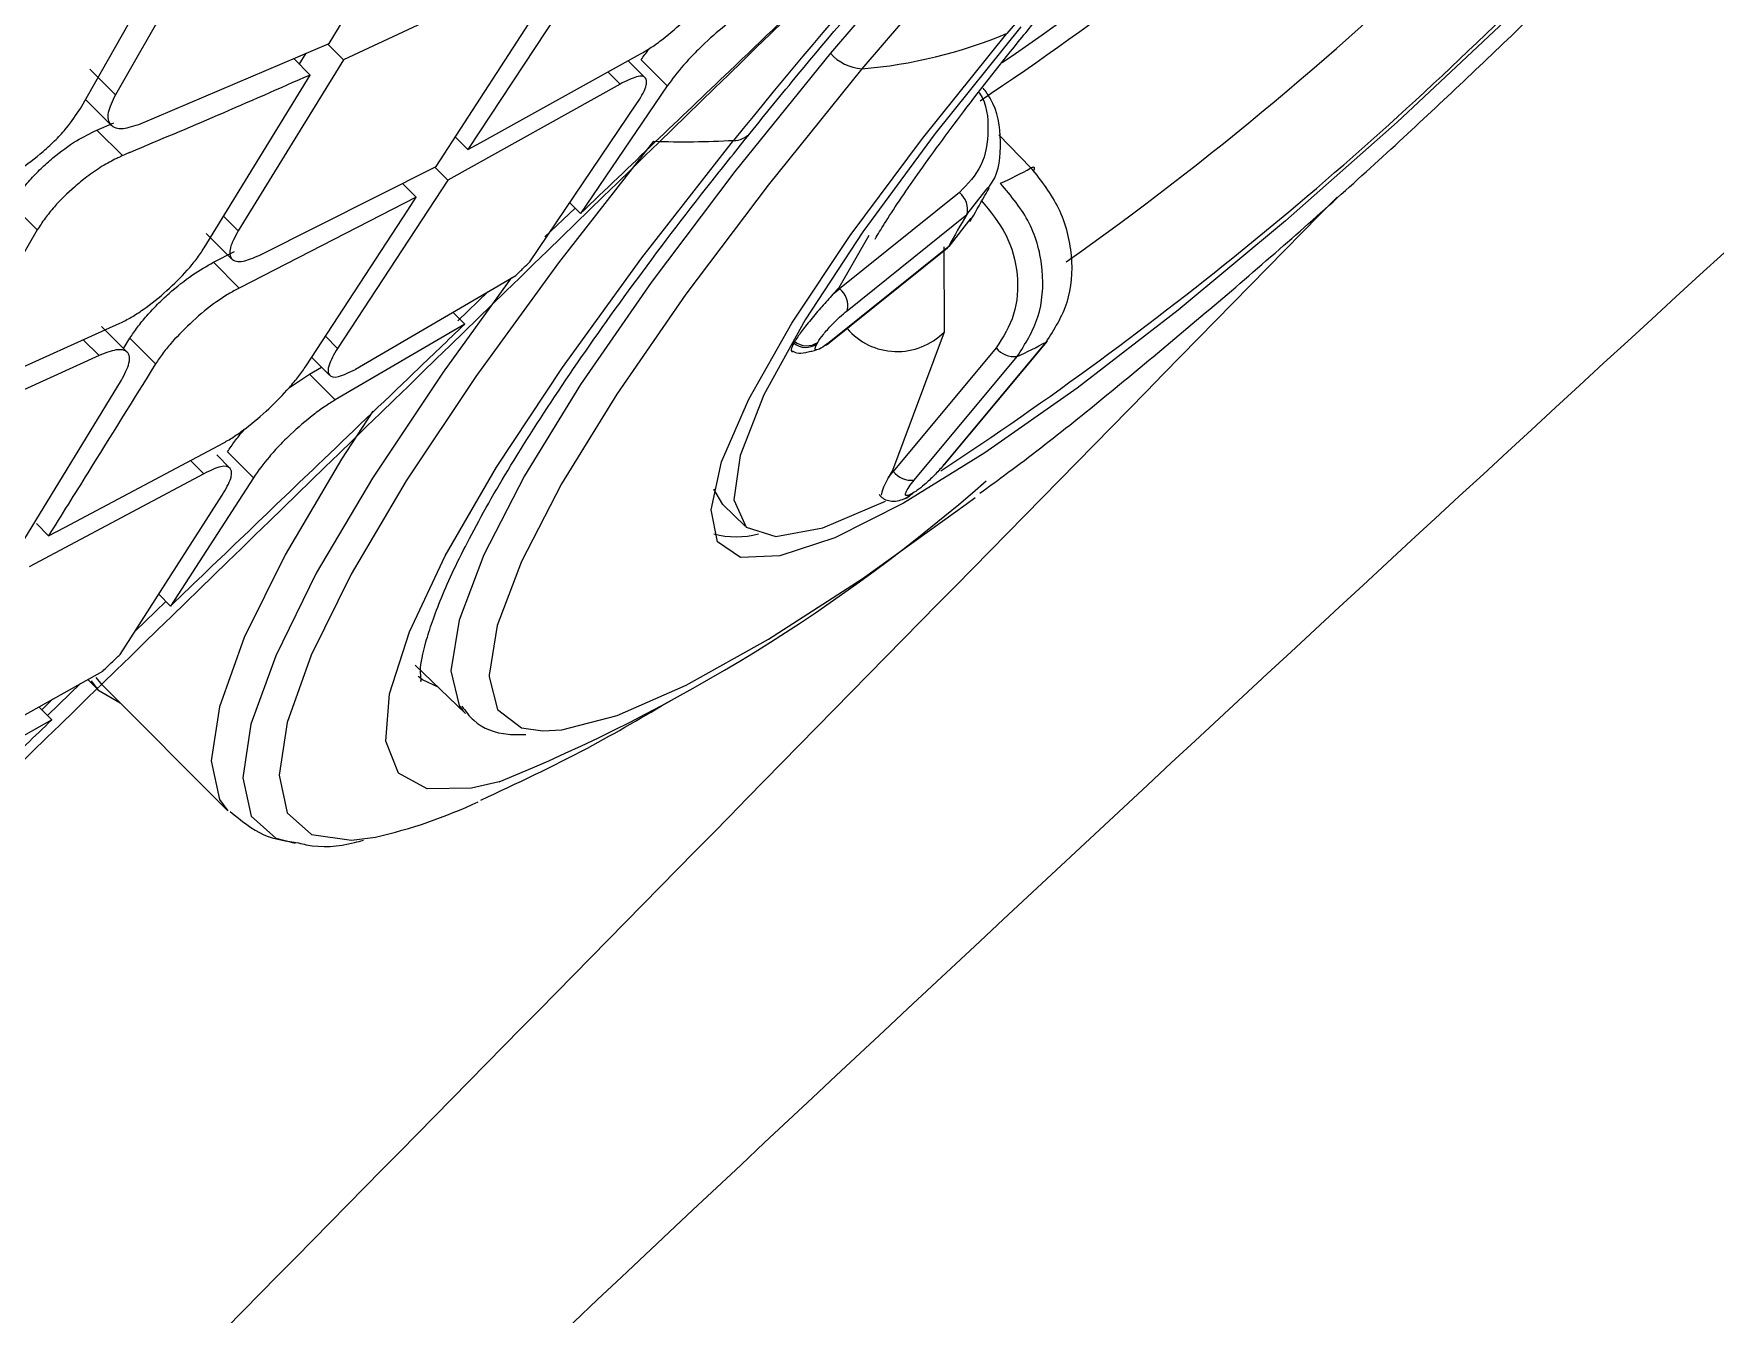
# Model space of a CAD drawing. Extents: x 943 to 1030, y 781 to 934.
# Drawn here: x 957.756 to 958.81, y 879.186 to 879.988 of the extents above; entities that cross this region are included whole.
import ezdxf

# ---------------------------------------------------------------- set-up
doc = ezdxf.new("R2010")
doc.units = 0
doc.header["$MEASUREMENT"] = 0
doc.layers.add('1', color=4, linetype='Continuous')

# ---------------------------------------------------------------- blocks, each defined once
blk = doc.blocks.new('AIRA')
at = {"layer": '1', "color": 3, "linetype": 'Continuous', "lineweight": 25}
for p, q in [((14.7642, 76.816), (14.8303, 76.9246)), ((14.6939, 76.895), (14.6302, 76.784)), ((14.6083, 76.7754), (14.6716, 76.8867)), ((14.8865, 76.8588), (14.7732, 76.8058)), ((14.9206, 76.8549), (14.8512, 76.7496)), ((14.8313, 76.739), (14.8995, 76.8444)), ((14.6464, 76.7659), (14.7642, 76.816)), ((14.7455, 76.803), (14.7498, 76.8099)), ((14.7633, 76.8157), (14.7732, 76.8058)), ((14.6302, 76.784), (14.6142, 76.8)), ((14.7732, 76.8058), (14.7072, 76.6988)), ((14.7522, 76.7963), (14.742, 76.8066)), ((14.8592, 76.754), (14.9593, 76.8095)), ((14.9623, 76.7945), (14.9516, 76.8052)), ((14.9598, 76.8058), (14.9761, 76.7895)), ((14.6858, 76.688), (14.7522, 76.7963)), ((14.9465, 76.7906), (14.8386, 76.7305)), ((14.9761, 76.7895), (14.9217, 76.7096)), ((14.9465, 76.7906), (14.9389, 76.7982)), ((14.6117, 76.7808), (14.6275, 76.765)), ((14.89, 76.6793), (14.9569, 76.7782)), ((14.6187, 76.7618), (14.6292, 76.7663)), ((14.6187, 76.7618), (14.6347, 76.7459)), ((14.8512, 76.7496), (14.843, 76.7578)), ((15.204, 76.7381), (15.1839, 76.7588)), ((14.8512, 76.7496), (14.8592, 76.754)), ((14.7204, 76.6833), (14.8313, 76.739)), ((14.8386, 76.7305), (14.8305, 76.7386)), ((14.8386, 76.7305), (14.7694, 76.6251)), ((14.8187, 76.7199), (14.8102, 76.7284)), ((14.5813, 76.6993), (14.5654, 76.7152)), ((14.8187, 76.7199), (14.7078, 76.6629)), ((14.8134, 76.7117), (14.8187, 76.7199)), ((14.9217, 76.7096), (14.915, 76.7163)), ((15.1592, 76.7227), (15.0841, 76.6624)), ((15.1639, 76.709), (15.176, 76.7244)), ((14.7072, 76.6988), (14.698, 76.708)), ((14.7497, 76.6142), (14.8134, 76.7117)), ((14.9183, 76.713), (14.8994, 76.6949)), ((15.0888, 76.6487), (15.1639, 76.709)), ((15.1664, 76.7067), (15.1526, 76.689)), ((14.5813, 76.6993), (14.5172, 76.5887)), ((14.6872, 76.6971), (14.7033, 76.681)), ((15.1024, 76.6958), (15.0835, 76.663)), ((14.6917, 76.679), (14.7048, 76.6857)), ((15.0766, 76.6278), (15.1517, 76.688)), ((15.1526, 76.689), (15.0775, 76.6288)), ((15.1494, 76.6886), (15.1496, 76.6353)), ((14.7078, 76.6629), (14.6917, 76.679)), ((14.7806, 76.612), (14.8811, 76.6708)), ((15.0835, 76.663), (15.0799, 76.659)), ((15.0799, 76.659), (15.0841, 76.6624)), ((15.0841, 76.6624), (15.0835, 76.663)), ((14.8638, 76.6607), (14.8448, 76.6424)), ((14.8492, 76.6402), (14.8417, 76.6477)), ((14.5172, 76.5887), (14.6331, 76.6408)), ((14.62, 76.6206), (14.6101, 76.6305)), ((14.6376, 76.6227), (14.6216, 76.6387)), ((14.6353, 76.625), (14.6393, 76.6314)), ((14.6554, 76.6153), (14.6393, 76.6314)), ((14.7694, 76.6251), (14.7618, 76.6327)), ((14.8492, 76.6402), (14.768, 76.5928)), ((15.1496, 76.6353), (15.1172, 76.5486)), ((14.62, 76.6206), (14.5056, 76.5687)), ((15.0554, 76.6284), (15.0559, 76.6293)), ((15.0698, 76.6278), (15.0704, 76.6288)), ((15.1822, 76.6254), (15.1177, 76.548)), ((15.1309, 76.5426), (15.1954, 76.62)), ((15.2135, 76.6291), (15.149, 76.5517)), ((15.1499, 76.5524), (15.2143, 76.6297)), ((14.7518, 76.609), (14.7594, 76.6134)), ((14.7532, 76.6196), (14.7645, 76.6083)), ((14.5682, 76.4974), (14.634, 76.6051)), ((14.7393, 76.6006), (14.7518, 76.609)), ((14.768, 76.5928), (14.7518, 76.609)), ((14.5987, 76.5131), (14.6981, 76.5659)), ((14.702, 76.5501), (14.6938, 76.5583)), ((14.7167, 76.5441), (14.7005, 76.5603)), ((14.6857, 76.5466), (14.5761, 76.4882)), ((14.6857, 76.5466), (14.6774, 76.5549)), ((15.1172, 76.5486), (15.1146, 76.544)), ((15.1146, 76.544), (15.1177, 76.548)), ((15.1177, 76.548), (15.1172, 76.5486)), ((14.7167, 76.5441), (14.6648, 76.4637)), ((15.0109, 76.5272), (15.0053, 76.5368)), ((14.6332, 76.4334), (14.6972, 76.5331)), ((15.0109, 76.5272), (15.0248, 76.5138)), ((15.1254, 76.5311), (15.1263, 76.5316)), ((15.1292, 76.5339), (15.1283, 76.5335)), ((14.5883, 76.5077), (14.5807, 76.5154)), ((14.5883, 76.5077), (14.5987, 76.5131)), ((14.6619, 76.4666), (14.6424, 76.4478)), ((14.6574, 76.4711), (14.6648, 76.4637)), ((14.5213, 76.3664), (14.6223, 76.4229)), ((14.8182, 76.4267), (14.8497, 76.3963)), ((14.6086, 76.4153), (14.5876, 76.3951)), ((14.6129, 76.4177), (14.6194, 76.4112)), ((14.6222, 76.4141), (14.6182, 76.4189)), ((14.6222, 76.4141), (14.7008, 76.3355)), ((14.5822, 76.4005), (14.5904, 76.3924)), ((14.591, 76.4055), (14.5841, 76.3987)), ((14.5904, 76.3924), (14.5092, 76.3469)), ((14.8478, 76.3984), (14.8497, 76.3963))]:
    blk.add_line(p, q, dxfattribs=at)
at = {"layer": '1', "color": 3, "linetype": 'Continuous', "lineweight": 25, "flags": 128}
for points in [[(16.0485, 77.5951), (16.0363, 77.6024), (16.0107, 77.6036), (15.9755, 77.5945), (15.9313, 77.5752), (15.8788, 77.546), (15.8189, 77.5073), (15.7528, 77.4599), (15.6814, 77.4045), (15.606, 77.3422), (15.528, 77.2739), (15.4485, 77.2009), (15.3691, 77.1244), (15.2911, 77.0457), (15.2158, 76.9661), (15.1444, 76.8871), (15.0783, 76.8099)], [(16.0077, 77.5787), (15.9792, 77.5707), (15.9357, 77.5517), (15.8842, 77.523), (15.8254, 77.485), (15.7604, 77.4385), (15.6903, 77.3841), (15.6163, 77.3229), (15.5396, 77.2559), (15.4617, 77.1841), (15.3837, 77.109), (15.307, 77.0317), (15.233, 76.9536), (15.163, 76.8759), (15.098, 76.8001)], [(15.7662, 77.1123), (15.819, 77.178), (15.8642, 77.2389), (15.9007, 77.2938), (15.9278, 77.3414), (15.9448, 77.3806), (15.9514, 77.4106), (15.9474, 77.4307), (15.9329, 77.4404), (15.9083, 77.4396), (15.874, 77.4282), (15.8308, 77.4065), (15.7798, 77.375), (15.722, 77.3344), (15.6587, 77.2856), (15.5914, 77.2297), (15.5216, 77.1679), (15.4507, 77.1017), (15.3805, 77.0324), (15.3124, 76.9617), (15.248, 76.8911), (15.1888, 76.8223)], [(15.5297, 76.8576), (15.5042, 76.8329), (15.4334, 76.7667), (15.3635, 76.7049), (15.2962, 76.649), (15.233, 76.6002), (15.1752, 76.5596), (15.1241, 76.5281), (15.081, 76.5064), (15.0467, 76.4951), (15.022, 76.4942), (15.0075, 76.504), (15.0035, 76.524), (15.0101, 76.554), (15.0272, 76.5932), (15.0542, 76.6408), (15.0908, 76.6957), (15.136, 76.7566), (15.1888, 76.8223)], [(15.1976, 76.8264), (15.1439, 76.7597), (15.0986, 76.698), (15.0625, 76.643), (15.0367, 76.5959), (15.0217, 76.558), (15.0179, 76.5302), (15.0255, 76.5131), (15.0442, 76.5072), (15.0736, 76.5127), (15.1129, 76.5293)], [(15.0783, 76.8099), (15.0184, 76.7359), (14.966, 76.6663), (14.9218, 76.6024), (14.8866, 76.5452), (14.8611, 76.4958), (14.8456, 76.4549), (14.8404, 76.4232), (14.8456, 76.4014), (14.8478, 76.3984)], [(15.098, 76.8001), (15.0393, 76.7274), (14.9878, 76.6591), (14.9444, 76.5964), (14.9098, 76.5402), (14.8847, 76.4916), (14.8695, 76.4515), (14.8644, 76.4204), (14.8644, 76.4193)], [(14.9675, 76.7548), (14.908, 76.6786), (14.8561, 76.6074), (14.8125, 76.5421), (14.778, 76.4837), (14.753, 76.433), (14.7378, 76.3908), (14.7328, 76.3577), (14.7379, 76.3342), (14.7531, 76.3206), (14.7782, 76.3171), (14.7933, 76.319)], [(14.8708, 76.3536), (14.8534, 76.3496), (14.8256, 76.3492), (14.8076, 76.3591), (14.7997, 76.379), (14.802, 76.4086), (14.8145, 76.4475), (14.837, 76.4951), (14.8691, 76.5506), (14.9104, 76.6132), (14.9602, 76.6817), (15.0176, 76.7553)], [(15.1526, 76.689), (15.1518, 76.6881), (15.1517, 76.688)], [(14.8785, 76.6694), (14.8356, 76.6102), (14.7913, 76.5437), (14.7561, 76.4842), (14.7307, 76.4326), (14.7152, 76.3897), (14.7101, 76.356), (14.7153, 76.332), (14.7308, 76.3182), (14.7428, 76.3151)], [(15.2135, 76.6291), (15.2143, 76.6297), (15.2143, 76.6297)], [(14.7915, 76.5858), (14.772, 76.5557), (14.7366, 76.4958), (14.7109, 76.4439), (14.6954, 76.4006), (14.6902, 76.3667), (14.6955, 76.3426), (14.7008, 76.3355)], [(15.1499, 76.5524), (15.1499, 76.5523), (15.149, 76.5517)], [(14.8981, 76.3855), (14.91, 76.3862), (14.9446, 76.3951), (14.988, 76.4141), (15.0396, 76.4429), (15.0983, 76.4808), (15.1633, 76.5274), (15.169, 76.5317)], [(14.8326, 76.4128), (14.8226, 76.4174), (14.8199, 76.4196)], [(14.615, 76.4168), (14.6193, 76.4113), (14.6332, 76.4031)], [(14.8644, 76.4193), (14.8696, 76.3989), (14.8848, 76.3875), (14.8981, 76.3855)]]:
    blk.add_lwpolyline(points, dxfattribs=at)
at = {"layer": '1', "color": 3, "linetype": 'Continuous', "lineweight": 25}
for centre, radius, start, end in [((14.21, 78.2347), 1.7318, 304.3034, 325.7118), ((14.1969, 78.2528), 1.7662, 303.5134, 321.0734), ((18.2939, 74.0973), 4.2189, 136.7052, 140.9485), ((14.0606, 78.3296), 2.0204, 305.2287, 314.563), ((13.8644, 78.4998), 2.3355, 303.325, 315.1887), ((15.0736, 77.0973), 0.2981, 274.6896, 292.7219), ((15.1002, 76.8294), 0.0293, 221.6287, 265.7326), ((15.0179, 76.7686), 0.0133, 268.6688, 319.4159), ((14.9869, 77.3046), 0.5501, 267.9811, 273.198), ((15.0697, 76.9816), 0.2781, 294.4741, 298.8767), ((15.1506, 76.712), 0.0137, 347.128, 51.2636), ((15.5777, 76.4601), 0.4829, 148.9788, 151.7044), ((15.0755, 76.6518), 0.0137, 347.1277, 51.2626), ((15.1202, 76.6646), 0.0415, 220.754, 315.0429), ((15.063, 76.6378), 0.0121, 231.1475, 304.4587), ((15.0635, 76.6388), 0.0121, 231.1475, 304.4587), ((15.0745, 76.6305), 0.00344, 281.2614, 330.5007), ((15.1936, 76.6344), 0.0145, 218.3126, 276.9735), ((15.0558, 76.9204), 0.3313, 294.9234, 298.4275), ((15.1291, 76.557), 0.0145, 218.3134, 276.9739), ((14.4615, 77.3571), 1.0838, 292.1876, 311.2317), ((15.1213, 76.5393), 0.00907, 284.5478, 320.4327), ((15.1222, 76.5397), 0.00911, 296.7256, 320.3839), ((15.0192, 76.564), 0.0569, 255.8153, 284.322), ((14.7256, 76.6203), 0.3088, 282.6628, 295.3046)]:
    blk.add_arc(centre, radius, start, end, dxfattribs=at)
for points, knots in [([(16.7635, 77.6975), (16.438, 77.4073), (15.787, 76.8269), (14.8258, 75.9334), (13.8771, 75.0243), (12.943, 74.0988), (12.0242, 73.1586), (11.1221, 72.2041), (10.236, 71.2375), (9.661, 70.5833), (9.3735, 70.2562)], [0, 0, 0, 0, 0.125, 0.25, 0.375, 0.5, 0.625, 0.75, 0.875, 1, 1, 1, 1]), ([(15.1719, 76.5343), (15.1778, 76.5386), (15.211, 76.5627), (15.2734, 76.6134), (15.358, 76.6849), (15.4418, 76.7605), (15.5224, 76.8371), (15.6006, 76.9151), (15.6763, 76.9945), (15.7495, 77.0749), (15.7948, 77.1284), (15.8176, 77.1553)], [0, 0, 0, 0, 0.026965, 0.152299, 0.282348, 0.405287, 0.524692, 0.642635, 0.760589, 0.879506, 1, 1, 1, 1]), ([(15.028, 76.7599), (15.0379, 76.7722), (15.0668, 76.8076), (15.1189, 76.8686), (15.1765, 76.9335), (15.2146, 76.974), (15.2293, 76.9897)], [0, 0, 0, 0, 0.166891, 0.483789, 0.801225, 1, 1, 1, 1]), ([(10.1026, 71.9775), (10.2812, 72.1544), (11.0897, 72.955), (12.3557, 74.2057), (13.5215, 75.3446), (14.2046, 76.0094), (14.6141, 76.4073), (14.9505, 76.7343), (15.1365, 76.9152)], [0, 0, 0, 0, 0.106937, 0.484076, 0.757109, 0.80038, 0.889603, 1, 1, 1, 1]), ([(14.9217, 76.7096), (14.9528, 76.7393), (15.0046, 76.7888), (15.0669, 76.8482), (15.098, 76.8779), (15.1085, 76.8879)], [0, 0, 0, 0, 0.5, 0.831912, 1, 1, 1, 1]), ([(14.9593, 76.8095), (14.9615, 76.8108), (14.9659, 76.8134), (14.9754, 76.8203), (14.9853, 76.8288), (14.9945, 76.8378), (15.0033, 76.8471), (15.008, 76.8534), (15.0112, 76.8576)], [0, 0, 0, 0, 0.130068, 0.256774, 0.499944, 0.623421, 0.749844, 1, 1, 1, 1]), ([(15.1063, 76.6935), (15.1082, 76.6966), (15.1146, 76.7074), (15.1328, 76.7343), (15.1614, 76.7733), (15.1906, 76.8106), (15.2102, 76.8343), (15.2161, 76.8415)], [0, 0, 0, 0, 0.098242, 0.339502, 0.601621, 0.879681, 1, 1, 1, 1]), ([(15.0275, 76.8381), (15.0254, 76.8368), (15.0211, 76.8341), (15.0118, 76.8271), (15.0019, 76.8185), (14.9927, 76.8094), (14.9839, 76.8001), (14.9792, 76.7937), (14.9761, 76.7895)], [0, 0, 0, 0, 0.129215, 0.255626, 0.499934, 0.62358, 0.74984, 1, 1, 1, 1]), ([(14.9597, 76.8059), (14.9612, 76.808), (14.9628, 76.8103), (14.965, 76.8129), (14.9652, 76.8132)], [0, 0, 0, 0, 0.909107, 1, 1, 1, 1]), ([(14.7522, 76.7963), (14.7328, 76.7878), (14.6956, 76.7714), (14.6575, 76.7554), (14.6389, 76.7476), (14.6386, 76.7475), (14.6373, 76.7469), (14.6361, 76.7464), (14.6348, 76.7459), (14.6347, 76.7459), (14.6347, 76.7459), (14.6347, 76.7459)], [0, 0, 0, 0, 0.497197, 0.960014, 0.966058, 0.968166, 0.968406, 0.997887, 0.999403, 0.999937, 1, 1, 1, 1]), ([(14.9569, 76.7782), (14.9592, 76.782), (14.9616, 76.7858), (14.9626, 76.7887), (14.9628, 76.7895), (14.9634, 76.7919), (14.9628, 76.7953), (14.9579, 76.7963), (14.9503, 76.7925), (14.9465, 76.7906)], [0, 0, 0, 0, 0.249422, 0.256777, 0.271023, 0.320176, 0.500628, 0.751003, 1, 1, 1, 1]), ([(14.6302, 76.784), (14.6283, 76.78), (14.6245, 76.772), (14.6261, 76.7656), (14.6302, 76.7631), (14.636, 76.7624), (14.6423, 76.7645), (14.6464, 76.7659)], [0, 0, 0, 0, 0.249352, 0.498762, 0.63472, 0.763724, 1, 1, 1, 1]), ([(15.1713, 76.7855), (15.1715, 76.7853), (15.1764, 76.7782), (15.178, 76.7614), (15.1747, 76.7388), (15.1643, 76.7281), (15.1592, 76.7227)], [0, 0, 0, 0, 0.009641, 0.340215, 0.670615, 1, 1, 1, 1]), ([(15.176, 76.7244), (15.1773, 76.726), (15.1842, 76.7341), (15.1858, 76.7546), (15.1831, 76.7758), (15.1757, 76.786), (15.1741, 76.7881)], [0, 0, 0, 0, 0.094403, 0.495151, 0.89587, 1, 1, 1, 1]), ([(14.5547, 76.7291), (14.5596, 76.7314), (14.5694, 76.736), (14.5831, 76.7465), (14.593, 76.7557), (14.6015, 76.7651), (14.6057, 76.7714), (14.6083, 76.7754)], [0, 0, 0, 0, 0.249819, 0.499714, 0.640297, 0.770669, 1, 1, 1, 1]), ([(14.5654, 76.7152), (14.5669, 76.7177), (14.57, 76.7226), (14.5764, 76.7303), (14.5834, 76.7377), (14.5932, 76.7464), (14.6057, 76.7556), (14.6145, 76.7598), (14.6187, 76.7618)], [0, 0, 0, 0, 0.143912, 0.282398, 0.415494, 0.543246, 0.781844, 1, 1, 1, 1]), ([(14.8214, 76.417), (14.8215, 76.4169), (14.8224, 76.4156), (14.8204, 76.4224), (14.824, 76.44), (14.8336, 76.4683), (14.8512, 76.5055), (14.8771, 76.5513), (14.9115, 76.6046), (14.9537, 76.6644), (14.9938, 76.7172), (15.02, 76.7499), (15.028, 76.7599)], [0, 0, 0, 0, 0.010274, 0.110526, 0.21608, 0.325984, 0.442898, 0.564725, 0.689539, 0.816091, 0.94366, 1, 1, 1, 1]), ([(14.6347, 76.7459), (14.6343, 76.7456), (14.6332, 76.745), (14.629, 76.7432), (14.6219, 76.7393), (14.6129, 76.7331), (14.6024, 76.7245), (14.5933, 76.7156), (14.5858, 76.7063), (14.5828, 76.7017), (14.5813, 76.6993)], [0, 0, 0, 0, 0.023496, 0.067617, 0.217897, 0.374718, 0.501134, 0.730622, 0.860431, 1, 1, 1, 1]), ([(15.2056, 76.7362), (15.2059, 76.7367), (15.2063, 76.7377), (15.2062, 76.7385), (15.2054, 76.7386), (15.2045, 76.7382), (15.204, 76.7381)], [0, 0, 0, 0, 0.259415, 0.518936, 0.76845, 1, 1, 1, 1]), ([(15.204, 76.7381), (15.2104, 76.73), (15.2231, 76.7138), (15.2308, 76.6832), (15.2286, 76.6527), (15.2185, 76.637), (15.2135, 76.6291)], [0, 0, 0, 0, 0.249978, 0.4999653, 0.7499704, 1, 1, 1, 1]), ([(15.166, 76.7046), (15.1688, 76.7098), (15.1725, 76.7164), (15.1771, 76.7241), (15.1781, 76.7258)], [0, 0, 0, 0, 0.778946, 1, 1, 1, 1]), ([(15.1954, 76.62), (15.2004, 76.6279), (15.2105, 76.6436), (15.2127, 76.6741), (15.2049, 76.7046), (15.1916, 76.7205), (15.1849, 76.7285)], [0, 0, 0, 0, 0.25003, 0.500035, 0.750022, 1, 1, 1, 1]), ([(10.4201, 71.7437), (10.6511, 71.9705), (11.284, 72.5916), (12.3142, 73.6141), (13.51, 74.8099), (14.5376, 75.8454), (15.1639, 76.4835), (15.3958, 76.7198)], [0, 0, 0, 0, 0.138146, 0.378364, 0.618507, 0.858724, 1, 1, 1, 1]), ([(15.173, 76.7175), (15.1786, 76.7107), (15.1899, 76.6972), (15.1967, 76.6713), (15.195, 76.6455), (15.1865, 76.6321), (15.1822, 76.6254)], [0, 0, 0, 0, 0.249816, 0.500222, 0.750495, 1, 1, 1, 1]), ([(14.7072, 76.6988), (14.7052, 76.695), (14.7011, 76.6873), (14.702, 76.6815), (14.7057, 76.6795), (14.711, 76.6794), (14.7167, 76.6818), (14.7204, 76.6833)], [0, 0, 0, 0, 0.248976, 0.498493, 0.642102, 0.773685, 1, 1, 1, 1]), ([(14.6331, 76.6408), (14.6354, 76.642), (14.64, 76.6443), (14.65, 76.6508), (14.6625, 76.6608), (14.6738, 76.6721), (14.6814, 76.6812), (14.6843, 76.6857), (14.6858, 76.688)], [0, 0, 0, 0, 0.128054, 0.254285, 0.500647, 0.734448, 0.863346, 1, 1, 1, 1]), ([(14.6393, 76.6314), (14.6408, 76.6337), (14.6438, 76.6382), (14.6498, 76.6455), (14.6565, 76.6527), (14.666, 76.6616), (14.6786, 76.6717), (14.6874, 76.6766), (14.6917, 76.679)], [0, 0, 0, 0, 0.134846, 0.266719, 0.39573, 0.521994, 0.765624, 1, 1, 1, 1]), ([(14.8811, 76.6708), (14.8828, 76.6724), (14.8857, 76.6752), (14.8887, 76.6781), (14.89, 76.6793)], [0, 0, 0, 0, 0.560001, 1, 1, 1, 1]), ([(14.7078, 76.6629), (14.7056, 76.6617), (14.7011, 76.6593), (14.6913, 76.6528), (14.6787, 76.6426), (14.6674, 76.6311), (14.6598, 76.622), (14.6569, 76.6176), (14.6554, 76.6153)], [0, 0, 0, 0, 0.126298, 0.251952, 0.50074, 0.737801, 0.865844, 1, 1, 1, 1]), ([(17.9126, 76.6519), (17.5918, 76.4092), (16.9535, 75.9263), (16.0442, 75.1453), (15.1613, 74.3457), (14.3049, 73.5215), (13.474, 72.6841), (12.6644, 71.8362), (11.8848, 70.9679), (11.1301, 70.0685), (10.6622, 69.4397), (10.4269, 69.1234)], [0, 0, 0, 0, 0.113392, 0.225638, 0.337341, 0.448782, 0.560233, 0.669481, 0.778832, 0.888788, 1, 1, 1, 1]), ([(15.0799, 76.659), (15.0776, 76.6564), (15.073, 76.6512), (15.0658, 76.6429), (15.0596, 76.6352), (15.0572, 76.6313), (15.0559, 76.6293)], [0, 0, 0, 0, 0.246603, 0.499388, 0.752586, 1, 1, 1, 1]), ([(15.0704, 76.6288), (15.0714, 76.6304), (15.0735, 76.6336), (15.0788, 76.6395), (15.0841, 76.6448), (15.0873, 76.6474), (15.0888, 76.6487)], [0, 0, 0, 0, 0.2796579, 0.5592269, 0.7795818, 1, 1, 1, 1]), ([(14.6648, 76.4637), (14.6955, 76.4932), (14.7464, 76.5419), (14.8079, 76.6007), (14.8386, 76.6301), (14.8492, 76.6403)], [0, 0, 0, 0, 0.5, 0.82805, 1, 1, 1, 1]), ([(14.634, 76.6051), (14.636, 76.6089), (14.6393, 76.6153), (14.6392, 76.6202), (14.6378, 76.6229), (14.6351, 76.6243), (14.6297, 76.6244), (14.6238, 76.6221), (14.62, 76.6206)], [0, 0, 0, 0, 0.248821, 0.411638, 0.49913, 0.639645, 0.770088, 1, 1, 1, 1]), ([(14.7694, 76.6251), (14.7672, 76.6213), (14.7643, 76.6162), (14.7633, 76.6111), (14.7641, 76.6075), (14.7692, 76.6063), (14.7768, 76.6101), (14.7806, 76.6119)], [0, 0, 0, 0, 0.249385, 0.336072, 0.500493, 0.750726, 1, 1, 1, 1]), ([(15.0554, 76.6284), (15.0546, 76.6268), (15.0531, 76.6237), (15.054, 76.6232), (15.0545, 76.6229)], [0, 0, 0, 0, 0.502827, 1, 1, 1, 1]), ([(15.0541, 76.6236), (15.0551, 76.6231), (15.0574, 76.622), (15.0617, 76.622), (15.0649, 76.623), (15.066, 76.6233)], [0, 0, 0, 0, 0.3374371, 0.7841853, 1, 1, 1, 1]), ([(15.066, 76.6233), (15.067, 76.6234), (15.0681, 76.6236), (15.0693, 76.6242), (15.0693, 76.6242)], [0, 0, 0, 0, 0.931244, 1, 1, 1, 1]), ([(15.0775, 76.6288), (15.0757, 76.6274), (15.072, 76.6247), (15.0692, 76.6238), (15.0684, 76.6249), (15.0693, 76.6268), (15.0698, 76.6278)], [0, 0, 0, 0, 0.279486, 0.559002, 0.779415, 1, 1, 1, 1]), ([(14.6554, 76.6153), (14.6412, 76.5926), (14.6189, 76.5567), (14.5965, 76.5208), (14.5883, 76.5077)], [0, 0, 0, 0, 0.634373, 1, 1, 1, 1]), ([(14.6981, 76.5659), (14.7003, 76.5672), (14.7047, 76.5698), (14.7143, 76.5766), (14.7265, 76.587), (14.7377, 76.5986), (14.7453, 76.6077), (14.7482, 76.612), (14.7498, 76.6142)], [0, 0, 0, 0, 0.130006, 0.256723, 0.499934, 0.73889, 0.866735, 1, 1, 1, 1]), ([(14.768, 76.5928), (14.7659, 76.5915), (14.7616, 76.5889), (14.7521, 76.5819), (14.7422, 76.5734), (14.733, 76.5643), (14.7244, 76.5548), (14.7198, 76.5484), (14.7167, 76.5441)], [0, 0, 0, 0, 0.129086, 0.255493, 0.49996, 0.62385, 0.750121, 1, 1, 1, 1]), ([(14.7005, 76.5603), (14.702, 76.5625), (14.7049, 76.5668), (14.7089, 76.5719), (14.7114, 76.5746), (14.7117, 76.5749)], [0, 0, 0, 0, 0.470367, 0.934413, 1, 1, 1, 1]), ([(14.6972, 76.5331), (14.6994, 76.5369), (14.7017, 76.5409), (14.7026, 76.5439), (14.7028, 76.5447), (14.7033, 76.5472), (14.7025, 76.5508), (14.6972, 76.5521), (14.6895, 76.5485), (14.6857, 76.5466)], [0, 0, 0, 0, 0.249551, 0.25685, 0.27105, 0.320141, 0.500582, 0.750768, 1, 1, 1, 1]), ([(15.149, 76.5517), (15.1472, 76.5496), (15.1436, 76.5455), (15.1376, 76.54), (15.1326, 76.5359), (15.1303, 76.5346), (15.1292, 76.5339)], [0, 0, 0, 0, 0.279486, 0.559002, 0.779415, 1, 1, 1, 1]), ([(15.1146, 76.544), (15.1133, 76.5417), (15.1108, 76.5369), (15.1104, 76.5344), (15.1102, 76.5331)], [0, 0, 0, 0, 0.493776, 1, 1, 1, 1]), ([(15.1283, 76.5335), (15.1273, 76.5331), (15.1252, 76.5323), (15.1253, 76.5345), (15.1273, 76.5381), (15.1297, 76.5411), (15.1309, 76.5426)], [0, 0, 0, 0, 0.2796579, 0.5592269, 0.7795818, 1, 1, 1, 1]), ([(15.1088, 76.5337), (15.1096, 76.5328), (15.1111, 76.531), (15.1147, 76.5295), (15.119, 76.5292), (15.1221, 76.53), (15.1236, 76.5305)], [0, 0, 0, 0, 0.252407, 0.506477, 0.757302, 1, 1, 1, 1]), ([(15.1282, 76.5332), (15.1288, 76.5336), (15.1295, 76.534), (15.1303, 76.5346), (15.1303, 76.5346)], [0, 0, 0, 0, 0.976281, 1, 1, 1, 1]), ([(14.6223, 76.4229), (14.6243, 76.4249), (14.6279, 76.4284), (14.6316, 76.4318), (14.6332, 76.4334)], [0, 0, 0, 0, 0.560001, 1, 1, 1, 1]), ([(14.8474, 76.4009), (14.8497, 76.3978), (14.8567, 76.3883), (14.8719, 76.3828), (14.8837, 76.3832), (14.8874, 76.3833)], [0, 0, 0, 0, 0.25054, 0.765918, 1, 1, 1, 1]), ([(14.8593, 76.3422), (14.8819, 76.3527), (14.9234, 76.3721), (14.9616, 76.3947), (14.9791, 76.405)], [0, 0, 0, 0, 0.543507, 1, 1, 1, 1]), ([(14.4081, 76.2174), (14.4385, 76.2465), (14.4885, 76.2946), (14.5493, 76.353), (14.5797, 76.3821), (14.5904, 76.3924)], [0, 0, 0, 0, 0.5, 0.824334, 1, 1, 1, 1]), ([(14.7022, 76.335), (14.709, 76.3294), (14.7221, 76.3186), (14.7376, 76.3164), (14.745, 76.3153)], [0, 0, 0, 0, 0.5220257, 1, 1, 1, 1]), ([(14.745, 76.3153), (14.7466, 76.3149), (14.7582, 76.312), (14.7712, 76.3132), (14.7838, 76.3165), (14.7857, 76.317)], [0, 0, 0, 0, 0.12002, 0.872636, 1, 1, 1, 1]), ([(18.3969, 76.174), (18.2652, 76.0854), (17.9989, 75.9062), (17.6017, 75.6241), (17.2018, 75.3284), (16.8001, 75.0184), (16.4085, 74.7031), (15.9602, 74.3274), (15.4514, 73.88), (14.8696, 73.339), (14.355, 72.834), (13.9157, 72.3844), (13.5603, 72.0082), (13.2221, 71.6376), (12.9012, 71.2732), (12.5878, 70.9043), (12.2149, 70.4484), (11.7912, 69.9015), (11.3335, 69.273), (11.0502, 68.8492), (10.9105, 68.6404)], [0, 0, 0, 0, 0.044709, 0.090349, 0.13691, 0.184379, 0.232745, 0.277954, 0.348418, 0.422679, 0.500679, 0.550525, 0.598903, 0.645795, 0.691185, 0.735062, 0.781563, 0.856423, 0.929252, 1, 1, 1, 1])]:
    blk.add_open_spline(points, degree=3, knots=knots, dxfattribs=at)

msp = doc.modelspace()

# ---------------------------------------------------------------- block references
at = {"layer": '1'}
msp.add_blockref('AIRA', (943.1775, 803.1658), dxfattribs=at)

doc.saveas('drawing.dxf')
